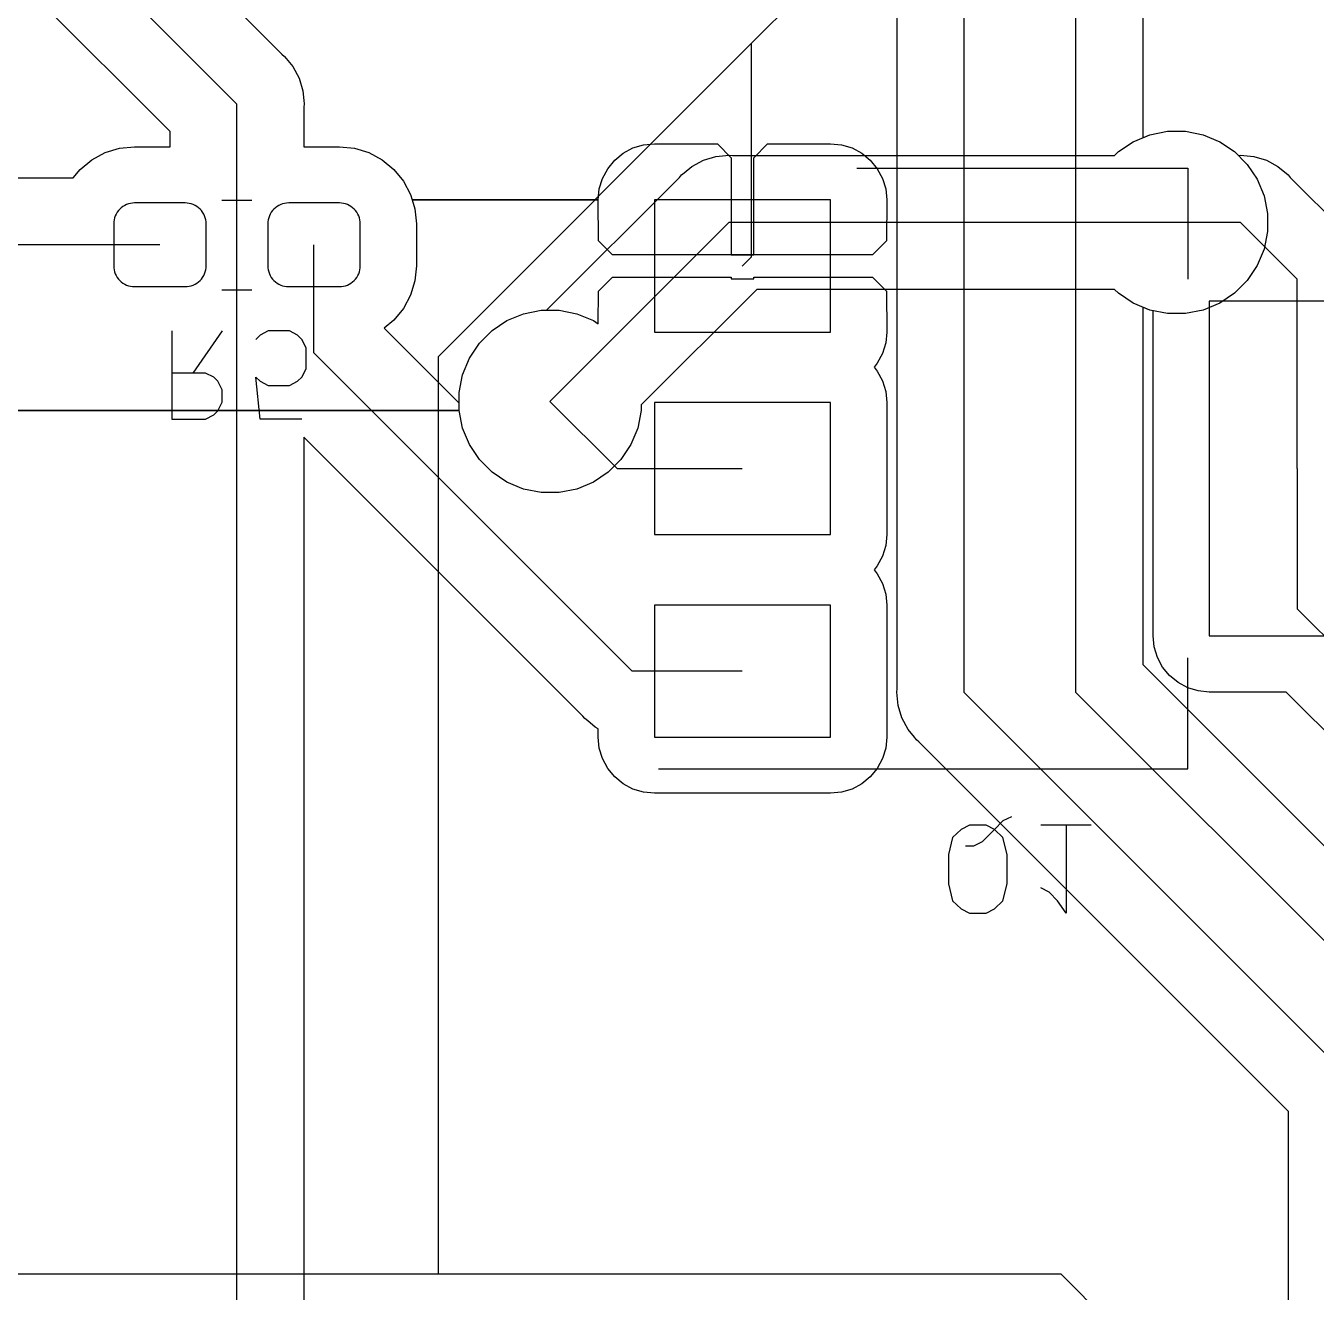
# Model space of a CAD drawing. Extents: x 169 to 33241, y 66 to 35500.
# Drawn here: x 8301 to 14069, y 18818 to 24479 of the extents above; entities that cross this region are included whole.
import ezdxf

# ---------------------------------------------------------------- set-up
doc = ezdxf.new("R2010")
doc.units = 0

msp = doc.modelspace()

# ---------------------------------------------------------------- linework, layer by layer
at = {"layer": 'Layer 1'}
for p, q in [((12994, 28250), (12994, 21500)), ((15344, 28200), (11544, 24400)), ((12494, 26800), (12494, 21500)), ((7126.07, 26671.9), (9446.12, 24351.9)), ((12195.7, 21514.7), (12195.7, 26676.5)), ((9244, 24129), (6874, 26500)), ((8945.73, 24006), (6937.38, 26014.3)), ((13294.2, 25866.5), (13294.2, 23978.6)), ((9446.12, 24351.9), (9457.54, 24342.5)), ((11544, 24400), (10144, 23000)), ((11544, 24400), (11544, 23445)), ((9457.54, 24342.5), (9494.93, 24297)), ((9494.93, 24297), (9522.71, 24245)), ((9522.71, 24245), (9539.82, 24188.6)), ((9539.82, 24188.6), (9544.15, 24144.6)), ((9244, 18150), (9244, 24129)), ((9544.15, 24144.6), (9544.15, 24144.6)), ((9544.15, 24144.6), (9545.6, 24129.9)), ((9545.6, 24129.9), (9544.15, 24115.2)), ((9544.15, 24115.2), (9544.15, 23938.2)), ((8945.73, 23938.2), (8945.73, 24006)), ((13326.1, 23991.8), (13404.8, 24007.5)), ((13326.1, 23991.8), (13404.8, 24007.5)), ((13404.8, 24007.5), (13485.1, 24007.5)), ((13404.8, 24007.5), (13485.1, 24007.5)), ((13485.1, 24007.5), (13563.8, 23991.8)), ((13485.1, 24007.5), (13563.8, 23991.8)), ((11014.9, 23932.9), (11062.1, 23947.2)), ((11062.1, 23947.2), (11111.1, 23952)), ((11111.1, 23952), (11392.3, 23950.8)), ((11392.3, 23950.8), (11454.8, 23888.3)), ((11554.8, 23888.3), (11617.3, 23950.8)), ((11617.3, 23950.8), (11898.5, 23952)), ((11898.5, 23952), (11947.5, 23947.2)), ((11947.5, 23947.2), (11994.6, 23932.9)), ((13185.2, 23916.5), (13251.9, 23961.1)), ((13251.9, 23961.1), (13326.1, 23991.8)), ((13294.2, 23978.6), (13326.1, 23991.8)), ((13563.8, 23991.8), (13638, 23961.1)), ((13563.8, 23991.8), (13638, 23961.1)), ((13638, 23961.1), (13704.7, 23916.5)), ((13638, 23961.1), (13704.7, 23916.5)), ((8595.75, 23880.1), (8655.34, 23912)), ((8655.34, 23912), (8720.01, 23931.6)), ((8720.01, 23931.6), (8787.26, 23938.2)), ((8787.26, 23938.2), (8945.73, 23938.2)), ((9544.15, 23938.2), (9702.62, 23938.2)), ((9702.62, 23938.2), (9769.87, 23931.6)), ((9769.87, 23931.6), (9834.53, 23912)), ((9834.53, 23912), (9894.13, 23880.1)), ((10933.4, 23878.4), (10971.5, 23909.7)), ((10971.5, 23909.7), (11014.9, 23932.9)), ((11329.9, 23877.8), (11386.3, 23894.9)), ((11386.3, 23894.9), (11430.2, 23899.2)), ((11430.2, 23899.2), (11444.9, 23900.7)), ((11430.2, 23899.2), (11430.2, 23899.2)), ((11444.9, 23900.7), (11459.6, 23899.2)), ((11454.8, 23888.3), (11454.8, 23455.5)), ((11459.6, 23899.2), (13167.9, 23899.2)), ((11554.8, 23455.5), (11554.8, 23888.3)), ((11994.6, 23932.9), (12038, 23909.7)), ((12038, 23909.7), (12076.1, 23878.4)), ((13167.9, 23899.2), (13185.2, 23916.5)), ((13704.7, 23916.5), (13761.4, 23859.8)), ((13704.7, 23916.5), (13721.5, 23899.7)), ((13721.5, 23899.7), (13731.6, 23900.7)), ((13731.6, 23900.7), (13746.2, 23899.2)), ((13746.2, 23899.2), (13746.3, 23899.2)), ((13746.3, 23899.2), (13790.2, 23894.9)), ((13790.2, 23894.9), (13846.6, 23877.8)), ((8512.29, 23799.2), (8543.51, 23837.3)), ((8543.51, 23837.3), (8595.75, 23880.1)), ((9894.13, 23880.1), (9946.36, 23837.3)), ((9946.36, 23837.3), (9989.23, 23785)), ((10879, 23796.9), (10902.2, 23840.4)), ((10902.2, 23840.4), (10933.4, 23878.4)), ((11243.8, 23822), (11277.9, 23850)), ((11277.9, 23850), (11329.9, 23877.8)), ((12016, 23842), (13496, 23842)), ((12076.1, 23878.4), (12107.4, 23840.4)), ((12107.4, 23840.4), (12130.6, 23796.9)), ((13496, 23842), (13496, 23346)), ((13761.4, 23859.8), (13806, 23793)), ((13846.6, 23877.8), (13898.6, 23850)), ((13898.6, 23850), (13944.2, 23812.6)), ((7103.02, 23799.2), (8512.29, 23799.2)), ((9989.23, 23785), (10021.1, 23725.4)), ((10629.3, 23207.5), (11223, 23801.2)), ((10864.7, 23749.8), (10879, 23796.9)), ((11223, 23801.2), (11232.3, 23812.6)), ((11232.3, 23812.6), (11243.8, 23822)), ((12130.6, 23796.9), (12144.9, 23749.8)), ((13806, 23793), (13836.8, 23718.9)), ((13944.2, 23812.6), (13953.5, 23801.2)), ((13953.5, 23801.2), (14186.3, 23568.4)), ((10021.1, 23725.4), (10028.6, 23700.8)), ((10859.9, 23700.8), (10864.7, 23749.8)), ((12144.9, 23749.8), (12149.7, 23700.8)), ((13836.8, 23718.9), (13852.4, 23640.1)), ((8714.98, 23652.8), (8709.52, 23645.5)), ((8714.98, 23652.8), (8709.52, 23645.5)), ((8721.14, 23659.6), (8714.98, 23652.8)), ((8721.14, 23659.6), (8714.98, 23652.8)), ((8727.94, 23665.8), (8721.14, 23659.6)), ((8727.94, 23665.8), (8721.14, 23659.6)), ((8735.31, 23671.2), (8727.94, 23665.8)), ((8735.31, 23671.2), (8727.94, 23665.8)), ((8743.18, 23676), (8735.31, 23671.2)), ((8743.18, 23676), (8735.31, 23671.2)), ((8751.48, 23679.9), (8743.18, 23676)), ((8751.48, 23679.9), (8743.18, 23676)), ((8760.12, 23683), (8751.48, 23679.9)), ((8760.12, 23683), (8751.48, 23679.9)), ((8769.02, 23685.2), (8760.12, 23683)), ((8769.02, 23685.2), (8760.12, 23683)), ((8778.1, 23686.6), (8769.02, 23685.2)), ((8778.1, 23686.6), (8769.02, 23685.2)), ((8787.26, 23687), (8778.1, 23686.6)), ((8787.26, 23687), (8778.1, 23686.6)), ((9013.64, 23687), (8787.26, 23687)), ((9013.64, 23687), (8787.26, 23687)), ((9022.8, 23686.6), (9013.64, 23687)), ((9022.8, 23686.6), (9013.64, 23687)), ((9031.88, 23685.2), (9022.8, 23686.6)), ((9031.88, 23685.2), (9022.8, 23686.6)), ((9040.78, 23683), (9031.88, 23685.2)), ((9040.78, 23683), (9031.88, 23685.2)), ((9049.42, 23679.9), (9040.78, 23683)), ((9049.42, 23679.9), (9040.78, 23683)), ((9057.72, 23676), (9049.42, 23679.9)), ((9057.72, 23676), (9049.42, 23679.9)), ((9065.59, 23671.2), (9057.72, 23676)), ((9065.59, 23671.2), (9057.72, 23676)), ((9072.96, 23665.8), (9065.59, 23671.2)), ((9072.96, 23665.8), (9065.59, 23671.2)), ((9079.76, 23659.6), (9072.96, 23665.8)), ((9079.76, 23659.6), (9072.96, 23665.8)), ((9085.92, 23652.8), (9079.76, 23659.6)), ((9085.92, 23652.8), (9079.76, 23659.6)), ((9091.38, 23645.5), (9085.92, 23652.8)), ((9091.38, 23645.5), (9085.92, 23652.8)), ((9177, 23700), (9312, 23700)), ((9403.96, 23652.8), (9398.49, 23645.5)), ((9403.96, 23652.8), (9398.49, 23645.5)), ((9410.12, 23659.6), (9403.96, 23652.8)), ((9410.12, 23659.6), (9403.96, 23652.8)), ((9416.92, 23665.8), (9410.12, 23659.6)), ((9416.92, 23665.8), (9410.12, 23659.6)), ((9424.29, 23671.2), (9416.92, 23665.8)), ((9424.29, 23671.2), (9416.92, 23665.8)), ((9432.16, 23676), (9424.29, 23671.2)), ((9432.16, 23676), (9424.29, 23671.2)), ((9440.46, 23679.9), (9432.16, 23676)), ((9440.46, 23679.9), (9432.16, 23676)), ((9449.09, 23683), (9440.46, 23679.9)), ((9449.09, 23683), (9440.46, 23679.9)), ((9458, 23685.2), (9449.09, 23683)), ((9458, 23685.2), (9449.09, 23683)), ((9467.07, 23686.6), (9458, 23685.2)), ((9467.07, 23686.6), (9458, 23685.2)), ((9476.24, 23687), (9467.07, 23686.6)), ((9476.24, 23687), (9467.07, 23686.6)), ((9702.62, 23687), (9476.24, 23687)), ((9702.62, 23687), (9476.24, 23687)), ((9711.78, 23686.6), (9702.62, 23687)), ((9711.78, 23686.6), (9702.62, 23687)), ((9720.86, 23685.2), (9711.78, 23686.6)), ((9720.86, 23685.2), (9711.78, 23686.6)), ((9729.76, 23683), (9720.86, 23685.2)), ((9729.76, 23683), (9720.86, 23685.2)), ((9738.4, 23679.9), (9729.76, 23683)), ((9738.4, 23679.9), (9729.76, 23683)), ((9746.69, 23676), (9738.4, 23679.9)), ((9746.69, 23676), (9738.4, 23679.9)), ((9754.56, 23671.2), (9746.69, 23676)), ((9754.56, 23671.2), (9746.69, 23676)), ((9761.93, 23665.8), (9754.56, 23671.2)), ((9761.93, 23665.8), (9754.56, 23671.2)), ((9768.73, 23659.6), (9761.93, 23665.8)), ((9768.73, 23659.6), (9761.93, 23665.8)), ((9774.89, 23652.8), (9768.73, 23659.6)), ((9774.89, 23652.8), (9768.73, 23659.6)), ((9780.36, 23645.5), (9774.89, 23652.8)), ((9780.36, 23645.5), (9774.89, 23652.8)), ((10028.6, 23700.8), (10859.9, 23700.8)), ((10859.9, 23700.8), (10028.6, 23700.8)), ((10028.6, 23700.8), (10040.7, 23660.8)), ((10040.7, 23660.8), (10047.3, 23593.5)), ((10861.1, 23518), (10859.9, 23700.8)), ((11111.1, 23700.8), (11111.1, 23110.2)), ((11898.5, 23700.8), (11111.1, 23700.8)), ((11111.1, 23700.8), (11111.1, 23110.2)), ((11898.5, 23700.8), (11111.1, 23700.8)), ((11898.5, 23110.2), (11898.5, 23700.8)), ((11898.5, 23110.2), (11898.5, 23700.8)), ((12149.7, 23700.8), (12148.5, 23518)), ((8694.21, 23602.7), (8693.76, 23593.5)), ((8694.21, 23602.7), (8693.76, 23593.5)), ((8693.76, 23593.5), (8693.76, 23406.5)), ((8693.76, 23593.5), (8693.76, 23406.5)), ((8695.55, 23611.7), (8694.21, 23602.7)), ((8695.55, 23611.7), (8694.21, 23602.7)), ((8697.78, 23620.6), (8695.55, 23611.7)), ((8697.78, 23620.6), (8695.55, 23611.7)), ((8700.87, 23629.3), (8697.78, 23620.6)), ((8700.87, 23629.3), (8697.78, 23620.6)), ((8704.8, 23637.6), (8700.87, 23629.3)), ((8704.8, 23637.6), (8700.87, 23629.3)), ((8709.52, 23645.5), (8704.8, 23637.6)), ((8709.52, 23645.5), (8704.8, 23637.6)), ((9096.1, 23637.6), (9091.38, 23645.5)), ((9096.1, 23637.6), (9091.38, 23645.5)), ((9100.03, 23629.3), (9096.1, 23637.6)), ((9100.03, 23629.3), (9096.1, 23637.6)), ((9103.12, 23620.6), (9100.03, 23629.3)), ((9103.12, 23620.6), (9100.03, 23629.3)), ((9105.35, 23611.7), (9103.12, 23620.6)), ((9105.35, 23611.7), (9103.12, 23620.6)), ((9106.69, 23602.7), (9105.35, 23611.7)), ((9106.69, 23602.7), (9105.35, 23611.7)), ((9107.14, 23593.5), (9106.69, 23602.7)), ((9107.14, 23593.5), (9106.69, 23602.7)), ((9107.14, 23406.5), (9107.14, 23593.5)), ((9107.14, 23406.5), (9107.14, 23593.5)), ((9383.18, 23602.7), (9382.73, 23593.5)), ((9383.18, 23602.7), (9382.73, 23593.5)), ((9382.73, 23593.5), (9382.73, 23406.5)), ((9382.73, 23593.5), (9382.73, 23406.5)), ((9384.53, 23611.7), (9383.18, 23602.7)), ((9384.53, 23611.7), (9383.18, 23602.7)), ((9386.76, 23620.6), (9384.53, 23611.7)), ((9386.76, 23620.6), (9384.53, 23611.7)), ((9389.85, 23629.3), (9386.76, 23620.6)), ((9389.85, 23629.3), (9386.76, 23620.6)), ((9393.77, 23637.6), (9389.85, 23629.3)), ((9393.77, 23637.6), (9389.85, 23629.3)), ((9398.49, 23645.5), (9393.77, 23637.6)), ((9398.49, 23645.5), (9393.77, 23637.6)), ((9785.08, 23637.6), (9780.36, 23645.5)), ((9785.08, 23637.6), (9780.36, 23645.5)), ((9789, 23629.3), (9785.08, 23637.6)), ((9789, 23629.3), (9785.08, 23637.6)), ((9792.09, 23620.6), (9789, 23629.3)), ((9792.09, 23620.6), (9789, 23629.3)), ((9794.32, 23611.7), (9792.09, 23620.6)), ((9794.32, 23611.7), (9792.09, 23620.6)), ((9795.67, 23602.7), (9794.32, 23611.7)), ((9795.67, 23602.7), (9794.32, 23611.7)), ((9796.12, 23593.5), (9795.67, 23602.7)), ((9796.12, 23593.5), (9795.67, 23602.7)), ((9796.12, 23406.5), (9796.12, 23593.5)), ((9796.12, 23406.5), (9796.12, 23593.5)), ((10047.3, 23593.5), (10047.3, 23406.5)), ((11444, 23600), (10644, 22800)), ((13444, 23600), (11444, 23600)), ((13731, 23600), (13444, 23600)), ((13985, 23346), (13731, 23600)), ((13852.4, 23640.1), (13852.4, 23559.9)), ((13852.4, 23559.9), (13836.8, 23481.1)), ((8900, 23500), (6648, 23500)), ((9589, 23312), (9589, 23500)), ((10923.6, 23455.5), (10861.1, 23518)), ((12148.5, 23518), (12086, 23455.5)), ((13836.8, 23481.1), (13806, 23407)), ((11454.8, 23455.5), (10923.6, 23455.5)), ((11454.8, 23455.5), (11554.8, 23455.5)), ((11554.8, 23455.5), (11454.8, 23455.5)), ((11544, 23445), (11504, 23405)), ((12086, 23455.5), (11554.8, 23455.5)), ((8693.76, 23406.5), (8694.21, 23397.3)), ((8693.76, 23406.5), (8694.21, 23397.3)), ((8694.21, 23397.3), (8695.55, 23388.3)), ((8694.21, 23397.3), (8695.55, 23388.3)), ((8695.55, 23388.3), (8697.78, 23379.4)), ((8695.55, 23388.3), (8697.78, 23379.4)), ((8697.78, 23379.4), (8700.87, 23370.7)), ((8697.78, 23379.4), (8700.87, 23370.7)), ((8700.87, 23370.7), (8704.8, 23362.4)), ((8700.87, 23370.7), (8704.8, 23362.4)), ((8704.8, 23362.4), (8709.52, 23354.5)), ((8704.8, 23362.4), (8709.52, 23354.5)), ((9091.38, 23354.5), (9096.1, 23362.4)), ((9091.38, 23354.5), (9096.1, 23362.4)), ((9096.1, 23362.4), (9100.03, 23370.7)), ((9096.1, 23362.4), (9100.03, 23370.7)), ((9100.03, 23370.7), (9103.12, 23379.4)), ((9100.03, 23370.7), (9103.12, 23379.4)), ((9103.12, 23379.4), (9105.35, 23388.3)), ((9103.12, 23379.4), (9105.35, 23388.3)), ((9105.35, 23388.3), (9106.69, 23397.3)), ((9105.35, 23388.3), (9106.69, 23397.3)), ((9106.69, 23397.3), (9107.14, 23406.5)), ((9106.69, 23397.3), (9107.14, 23406.5)), ((9382.73, 23406.5), (9383.18, 23397.3)), ((9382.73, 23406.5), (9383.18, 23397.3)), ((9383.18, 23397.3), (9384.53, 23388.3)), ((9383.18, 23397.3), (9384.53, 23388.3)), ((9384.53, 23388.3), (9386.76, 23379.4)), ((9384.53, 23388.3), (9386.76, 23379.4)), ((9386.76, 23379.4), (9389.85, 23370.7)), ((9386.76, 23379.4), (9389.85, 23370.7)), ((9389.85, 23370.7), (9393.77, 23362.4)), ((9389.85, 23370.7), (9393.77, 23362.4)), ((9393.77, 23362.4), (9398.49, 23354.5)), ((9393.77, 23362.4), (9398.49, 23354.5)), ((9780.36, 23354.5), (9785.08, 23362.4)), ((9780.36, 23354.5), (9785.08, 23362.4)), ((9785.08, 23362.4), (9789, 23370.7)), ((9785.08, 23362.4), (9789, 23370.7)), ((9789, 23370.7), (9792.09, 23379.4)), ((9789, 23370.7), (9792.09, 23379.4)), ((9792.09, 23379.4), (9794.32, 23388.3)), ((9792.09, 23379.4), (9794.32, 23388.3)), ((9794.32, 23388.3), (9795.67, 23397.3)), ((9794.32, 23388.3), (9795.67, 23397.3)), ((9795.67, 23397.3), (9796.12, 23406.5)), ((9795.67, 23397.3), (9796.12, 23406.5)), ((10047.3, 23406.5), (10040.7, 23339.2)), ((13806, 23407), (13761.4, 23340.2)), ((8709.52, 23354.5), (8714.98, 23347.2)), ((8709.52, 23354.5), (8714.98, 23347.2)), ((8714.98, 23347.2), (8721.14, 23340.4)), ((8714.98, 23347.2), (8721.14, 23340.4)), ((8721.14, 23340.4), (8727.94, 23334.2)), ((8721.14, 23340.4), (8727.94, 23334.2)), ((8727.94, 23334.2), (8735.31, 23328.8)), ((8727.94, 23334.2), (8735.31, 23328.8)), ((8735.31, 23328.8), (8743.18, 23324)), ((8735.31, 23328.8), (8743.18, 23324)), ((8743.18, 23324), (8751.48, 23320.1)), ((8743.18, 23324), (8751.48, 23320.1)), ((8751.48, 23320.1), (8760.12, 23317)), ((8751.48, 23320.1), (8760.12, 23317)), ((8760.12, 23317), (8769.02, 23314.8)), ((8760.12, 23317), (8769.02, 23314.8)), ((8769.02, 23314.8), (8778.1, 23313.4)), ((8769.02, 23314.8), (8778.1, 23313.4)), ((8778.1, 23313.4), (8787.26, 23313)), ((8778.1, 23313.4), (8787.26, 23313)), ((8787.26, 23313), (9013.64, 23313)), ((8787.26, 23313), (9013.64, 23313)), ((9013.64, 23313), (9022.8, 23313.4)), ((9013.64, 23313), (9022.8, 23313.4)), ((9022.8, 23313.4), (9031.88, 23314.8)), ((9022.8, 23313.4), (9031.88, 23314.8)), ((9031.88, 23314.8), (9040.78, 23317)), ((9031.88, 23314.8), (9040.78, 23317)), ((9040.78, 23317), (9049.42, 23320.1)), ((9040.78, 23317), (9049.42, 23320.1)), ((9049.42, 23320.1), (9057.72, 23324)), ((9049.42, 23320.1), (9057.72, 23324)), ((9057.72, 23324), (9065.59, 23328.8)), ((9057.72, 23324), (9065.59, 23328.8)), ((9065.59, 23328.8), (9072.96, 23334.2)), ((9065.59, 23328.8), (9072.96, 23334.2)), ((9072.96, 23334.2), (9079.76, 23340.4)), ((9072.96, 23334.2), (9079.76, 23340.4)), ((9079.76, 23340.4), (9085.92, 23347.2)), ((9079.76, 23340.4), (9085.92, 23347.2)), ((9085.92, 23347.2), (9091.38, 23354.5)), ((9085.92, 23347.2), (9091.38, 23354.5)), ((9398.49, 23354.5), (9403.96, 23347.2)), ((9398.49, 23354.5), (9403.96, 23347.2)), ((9403.96, 23347.2), (9410.12, 23340.4)), ((9403.96, 23347.2), (9410.12, 23340.4)), ((9410.12, 23340.4), (9416.92, 23334.2)), ((9410.12, 23340.4), (9416.92, 23334.2)), ((9416.92, 23334.2), (9424.29, 23328.8)), ((9416.92, 23334.2), (9424.29, 23328.8)), ((9424.29, 23328.8), (9432.16, 23324)), ((9424.29, 23328.8), (9432.16, 23324)), ((9432.16, 23324), (9440.46, 23320.1)), ((9432.16, 23324), (9440.46, 23320.1)), ((9440.46, 23320.1), (9449.09, 23317)), ((9440.46, 23320.1), (9449.09, 23317)), ((9449.09, 23317), (9458, 23314.8)), ((9449.09, 23317), (9458, 23314.8)), ((9458, 23314.8), (9467.07, 23313.4)), ((9458, 23314.8), (9467.07, 23313.4)), ((9467.07, 23313.4), (9476.24, 23313)), ((9467.07, 23313.4), (9476.24, 23313)), ((9476.24, 23313), (9702.62, 23313)), ((9476.24, 23313), (9702.62, 23313)), ((9589, 23017), (9589, 23312)), ((9702.62, 23313), (9711.78, 23313.4)), ((9702.62, 23313), (9711.78, 23313.4)), ((9711.78, 23313.4), (9720.86, 23314.8)), ((9711.78, 23313.4), (9720.86, 23314.8)), ((9720.86, 23314.8), (9729.76, 23317)), ((9720.86, 23314.8), (9729.76, 23317)), ((9729.76, 23317), (9738.4, 23320.1)), ((9729.76, 23317), (9738.4, 23320.1)), ((9738.4, 23320.1), (9746.69, 23324)), ((9738.4, 23320.1), (9746.69, 23324)), ((9746.69, 23324), (9754.56, 23328.8)), ((9746.69, 23324), (9754.56, 23328.8)), ((9754.56, 23328.8), (9761.93, 23334.2)), ((9754.56, 23328.8), (9761.93, 23334.2)), ((9761.93, 23334.2), (9768.73, 23340.4)), ((9761.93, 23334.2), (9768.73, 23340.4)), ((9768.73, 23340.4), (9774.89, 23347.2)), ((9768.73, 23340.4), (9774.89, 23347.2)), ((9774.89, 23347.2), (9780.36, 23354.5)), ((9774.89, 23347.2), (9780.36, 23354.5)), ((10040.7, 23339.2), (10021.1, 23274.6)), ((10861.1, 23293), (10923.6, 23355.5)), ((10923.6, 23355.5), (11454.8, 23355.5)), ((11454.8, 23355.5), (11454.8, 23347.6)), ((11454.8, 23347.6), (11554.8, 23347.6)), ((11554.8, 23347.6), (11554.8, 23355.5)), ((11554.8, 23355.5), (12086, 23355.5)), ((12086, 23355.5), (12148.5, 23293)), ((13761.4, 23340.2), (13704.7, 23283.5)), ((13985, 22500), (13985, 23346)), ((9177, 23299), (9312, 23299)), ((10021.1, 23274.6), (9989.23, 23215)), ((10860.1, 23146.3), (10861.1, 23293)), ((11568.9, 23300.8), (11052.4, 22784.3)), ((13167.9, 23300.8), (11568.9, 23300.8)), ((12148.5, 23293), (12149.7, 23110.2)), ((13185.2, 23283.5), (13167.9, 23300.8)), ((13251.9, 23238.9), (13185.2, 23283.5)), ((13591.4, 23248), (13591.4, 21752)), ((14378.8, 23248), (13591.4, 23248)), ((13591.4, 23248), (13591.4, 21752)), ((14378.8, 23248), (13591.4, 23248)), ((13704.7, 23283.5), (13638, 23238.9)), ((9989.23, 23215), (9946.36, 23162.7)), ((10451.9, 23161.1), (10526.1, 23191.8)), ((10451.9, 23161.1), (10526.1, 23191.8)), ((10526.1, 23191.8), (10604.8, 23207.5)), ((10526.1, 23191.8), (10604.8, 23207.5)), ((10604.8, 23207.5), (10629.3, 23207.5)), ((10604.8, 23207.5), (10685.1, 23207.5)), ((10685.1, 23207.5), (10763.8, 23191.8)), ((10763.8, 23191.8), (10838, 23161.1)), ((13326.1, 23208.2), (13251.9, 23238.9)), ((13326.1, 23208.2), (13294.2, 23221.4)), ((13294.2, 23221.4), (13294.2, 21623.9)), ((13404.8, 23192.5), (13326.1, 23208.2)), ((13340.2, 23205.4), (13326.1, 23208.2)), ((13340.2, 21752), (13340.2, 23205.4)), ((13485.1, 23192.5), (13404.8, 23192.5)), ((13563.8, 23208.2), (13485.1, 23192.5)), ((13638, 23238.9), (13563.8, 23208.2)), ((9946.36, 23162.7), (9903.07, 23127.2)), ((10385.2, 23116.5), (10451.9, 23161.1)), ((10385.2, 23116.5), (10451.9, 23161.1)), ((10838, 23161.1), (10860.1, 23146.3)), ((8954, 23115), (8954, 22721)), ((9179, 23115), (9048, 22927)), ((9348, 23096), (9329, 23077)), ((9385, 23115), (9348, 23096)), ((9479, 23115), (9385, 23115)), ((9516, 23096), (9479, 23115)), ((9535, 23077), (9516, 23096)), ((9554, 23040), (9535, 23077)), ((9903.07, 23127.2), (10237.5, 22792.8)), ((10328.4, 23059.8), (10385.2, 23116.5)), ((10328.4, 23059.8), (10385.2, 23116.5)), ((11111.1, 23110.2), (11898.5, 23110.2)), ((11111.1, 23110.2), (11898.5, 23110.2)), ((12149.7, 23110.2), (12144.9, 23061.2)), ((9554, 22946), (9554, 23040)), ((11012, 21594), (9589, 23017)), ((10283.8, 22993), (10328.4, 23059.8)), ((10283.8, 22993), (10328.4, 23059.8)), ((12144.9, 23061.2), (12130.6, 23014.1)), ((10144, 23000), (10144, 18900)), ((10253.1, 22918.9), (10283.8, 22993)), ((10253.1, 22918.9), (10283.8, 22993)), ((12107.4, 22970.7), (12092.7, 22952.8)), ((12130.6, 23014.1), (12107.4, 22970.7)), ((9104, 22927), (8954, 22927)), ((9141, 22908), (9104, 22927)), ((9160, 22890), (9141, 22908)), ((9348, 22721), (9329, 22908)), ((9329, 22908), (9348, 22890)), ((9516, 22890), (9535, 22908)), ((9535, 22908), (9554, 22946)), ((10237.5, 22840.1), (10253.1, 22918.9)), ((10237.5, 22840.1), (10253.1, 22918.9)), ((12092.7, 22952.8), (12107.4, 22934.8)), ((12107.4, 22934.8), (12130.6, 22891.4)), ((9179, 22852), (9160, 22890)), ((9179, 22796), (9179, 22852)), ((9348, 22890), (9385, 22871)), ((9385, 22871), (9479, 22871)), ((9479, 22871), (9516, 22890)), ((12130.6, 22891.4), (12144.9, 22844.3)), ((12144.9, 22844.3), (12149.7, 22795.3)), ((9160, 22758), (9179, 22796)), ((10237.5, 22759.9), (10237.5, 22840.1)), ((10237.5, 22792.8), (10237.5, 22840.1)), ((10644, 22800), (10944, 22500)), ((11111.1, 22795.3), (11111.1, 22204.7)), ((11898.5, 22795.3), (11111.1, 22795.3)), ((11111.1, 22795.3), (11111.1, 22204.7)), ((11898.5, 22795.3), (11111.1, 22795.3)), ((11898.5, 22204.7), (11898.5, 22795.3)), ((11898.5, 22204.7), (11898.5, 22795.3)), ((12149.7, 22795.3), (12149.7, 22204.7)), ((5799.86, 22759.9), (10237.5, 22759.9)), ((10237.5, 22759.9), (5799.86, 22759.9)), ((9104, 22721), (9141, 22740)), ((9141, 22740), (9160, 22758)), ((10253.1, 22681.1), (10237.5, 22759.9)), ((11052.4, 22759.9), (11036.8, 22681.1)), ((11052.4, 22784.3), (11052.4, 22759.9)), ((8954, 22721), (9104, 22721)), ((9535, 22721), (9348, 22721)), ((10283.8, 22607), (10253.1, 22681.1)), ((11036.8, 22681.1), (11006, 22607)), ((10790.7, 21393.3), (9544.15, 22639.8)), ((9544.15, 22639.8), (9544.15, 18653.2)), ((10328.4, 22540.2), (10283.8, 22607)), ((11006, 22607), (10961.4, 22540.2)), ((10385.2, 22483.5), (10328.4, 22540.2)), ((10961.4, 22540.2), (10904.7, 22483.5)), ((10944, 22500), (11504, 22500)), ((13985, 22500), (13985, 21873)), ((10451.9, 22438.9), (10385.2, 22483.5)), ((10904.7, 22483.5), (10838, 22438.9)), ((10526.1, 22408.2), (10451.9, 22438.9)), ((10604.8, 22392.5), (10526.1, 22408.2)), ((10685.1, 22392.5), (10604.8, 22392.5)), ((10763.8, 22408.2), (10685.1, 22392.5)), ((10838, 22438.9), (10763.8, 22408.2)), ((11111.1, 22204.7), (11898.5, 22204.7)), ((11111.1, 22204.7), (11898.5, 22204.7)), ((12144.9, 22155.7), (12130.6, 22108.6)), ((12149.7, 22204.7), (12144.9, 22155.7)), ((12130.6, 22108.6), (12107.4, 22065.2)), ((12107.4, 22065.2), (12092.7, 22047.2)), ((12092.7, 22047.2), (12107.4, 22029.3)), ((12107.4, 22029.3), (12130.6, 21985.9)), ((12130.6, 21985.9), (12144.9, 21938.8)), ((12144.9, 21938.8), (12149.7, 21889.8)), ((11111.1, 21889.8), (11111.1, 21299.2)), ((11898.5, 21889.8), (11111.1, 21889.8)), ((11111.1, 21889.8), (11111.1, 21299.2)), ((11898.5, 21889.8), (11111.1, 21889.8)), ((11898.5, 21299.2), (11898.5, 21889.8)), ((11898.5, 21299.2), (11898.5, 21889.8)), ((12149.7, 21889.8), (12149.7, 21299.2)), ((13985, 21873), (18742, 17116)), ((13345, 21703), (13340.2, 21752)), ((13591.4, 21752), (14378.8, 21752)), ((13591.4, 21752), (14378.8, 21752)), ((13359.3, 21655.8), (13345, 21703)), ((13382.5, 21612.4), (13359.3, 21655.8)), ((13496, 21157), (13496, 21653)), ((11504, 21594), (11012, 21594)), ((13294.2, 21623.9), (14946.1, 19972)), ((13413.8, 21574.3), (13382.5, 21612.4)), ((13451.8, 21543.1), (13413.8, 21574.3)), ((13495.3, 21519.9), (13451.8, 21543.1)), ((13542.4, 21505.6), (13495.3, 21519.9)), ((12194.3, 21500), (12195.7, 21514.7)), ((12200.1, 21441.3), (12194.3, 21500)), ((12494, 21500), (14244, 19750)), ((12994, 21500), (14744, 19750)), ((13591.4, 21500.8), (13542.4, 21505.6)), ((13934.8, 21500.8), (13591.4, 21500.8)), ((17677.4, 17758.2), (13934.8, 21500.8)), ((12217.2, 21384.9), (12200.1, 21441.3)), ((10800.1, 21381.9), (10790.7, 21393.3)), ((10812.7, 21371.5), (10800.1, 21381.9)), ((10845.6, 21344.5), (10812.7, 21371.5)), ((10859.9, 21336.9), (10845.6, 21344.5)), ((12244.9, 21333), (12217.2, 21384.9)), ((10859.9, 21299.2), (10859.9, 21336.9)), ((10864.7, 21250.2), (10859.9, 21299.2)), ((11111.1, 21299.2), (11898.5, 21299.2)), ((11111.1, 21299.2), (11898.5, 21299.2)), ((12149.7, 21299.2), (12144.9, 21250.2)), ((12273, 21298.8), (12244.9, 21333)), ((12282.3, 21287.4), (12273, 21298.8)), ((12273, 21298.8), (12273, 21298.8)), ((12293.8, 21278), (12282.3, 21287.4)), ((10879, 21203.1), (10864.7, 21250.2)), ((12144.9, 21250.2), (12130.6, 21203.1)), ((13945.7, 19626.1), (12293.8, 21278)), ((10902.2, 21159.6), (10879, 21203.1)), ((12130.6, 21203.1), (12107.4, 21159.6)), ((10933.4, 21121.6), (10902.2, 21159.6)), ((10971.5, 21090.3), (10933.4, 21121.6)), ((11130, 21157), (13496, 21157)), ((12076.1, 21121.6), (12038, 21090.3)), ((12107.4, 21159.6), (12076.1, 21121.6)), ((11014.9, 21067.1), (10971.5, 21090.3)), ((11062.1, 21052.8), (11014.9, 21067.1)), ((11994.6, 21067.1), (11947.5, 21052.8)), ((12038, 21090.3), (11994.6, 21067.1)), ((11111.1, 21048), (11062.1, 21052.8)), ((11898.5, 21048), (11111.1, 21048)), ((11947.5, 21052.8), (11898.5, 21048)), ((12707, 20943), (12669, 20925)), ((12482, 20887), (12444, 20850)), ((12519, 20906), (12482, 20887)), ((12594, 20906), (12519, 20906)), ((12632, 20887), (12576, 20831)), ((12632, 20887), (12594, 20906)), ((12669, 20925), (12632, 20887)), ((12669, 20850), (12632, 20887)), ((13063, 20906), (12838, 20906)), ((12951, 20906), (12951, 20512)), ((12444, 20850), (12426, 20775)), ((12576, 20831), (12538, 20812)), ((12688, 20775), (12669, 20850)), ((12426, 20775), (12426, 20643)), ((12538, 20812), (12501, 20812)), ((12688, 20643), (12688, 20775)), ((12426, 20643), (12444, 20568)), ((12669, 20568), (12688, 20643)), ((12876, 20606), (12838, 20625)), ((12913, 20568), (12876, 20606)), ((12444, 20568), (12482, 20531)), ((12632, 20531), (12669, 20568)), ((12951, 20512), (12913, 20568)), ((12482, 20531), (12519, 20512)), ((12519, 20512), (12594, 20512)), ((12594, 20512), (12632, 20531)), ((13945.7, 13373.9), (13945.7, 19626.1)), ((4844, 18900), (10144, 18900)), ((10144, 18900), (12928, 18900)), ((12928, 18900), (13244, 18583))]:
    msp.add_line(p, q, dxfattribs=at)

doc.saveas('drawing.dxf')
